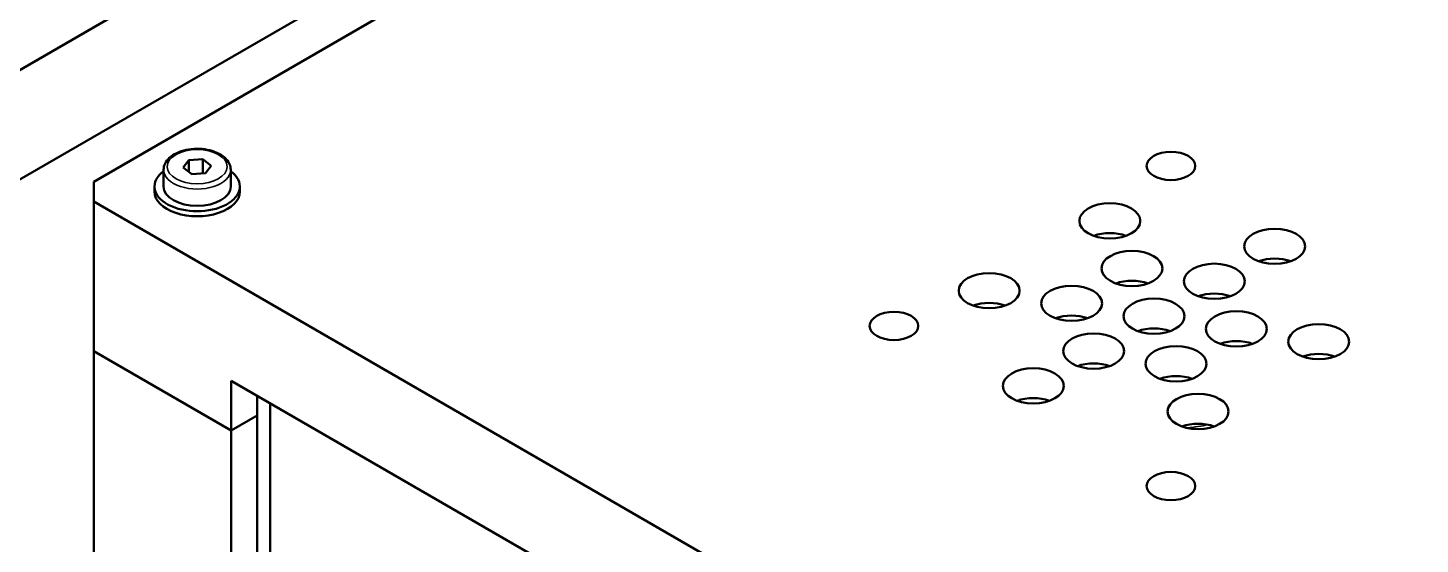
# Model space of a CAD drawing. Header units: millimetres. Extents: x -2015 to 3360, y -4745 to 2376.
# Drawn here: x 1555.1 to 1669.3, y 586.3 to 628.6 of the extents above; entities that cross this region are included whole.
import ezdxf

# ---------------------------------------------------------------- set-up
doc = ezdxf.new("R2010")
doc.units = ezdxf.units.MM
doc.header["$LTSCALE"] = 8
doc.layers.add('Visible (ISO)', color=7, linetype='Continuous', lineweight=50)
doc.layers.add('Visible Narrow (ISO)', color=7, linetype='Continuous', lineweight=35)

msp = doc.modelspace()

# ---------------------------------------------------------------- linework, layer by layer
at = {"layer": 'Visible (ISO)'}
for p, q in [((1488.7, 587.2), (1795.94, 764.58)), ((1481.63, 574.14), (1807.25, 762.13)), ((1560.48, 615.98), (1628.36, 655.18)), ((1566.21, 616.96), (1566.21, 615.58)), ((1567.81, 617.13), (1568.27, 617.74)), ((1568.51, 616.6), (1567.81, 617.13)), ((1568.27, 617.74), (1569.42, 617.82)), ((1568.27, 616.78), (1568.27, 617.74)), ((1569.42, 617.82), (1570.11, 617.29)), ((1569.42, 616.66), (1569.42, 617.82)), ((1570.11, 617.29), (1569.65, 616.67)), ((1571.71, 616.96), (1571.71, 615.58)), ((1560.48, 614.35), (1560.48, 615.98)), ((1569.65, 616.67), (1568.51, 616.6)), ((1565.46, 615.58), (1565.46, 615.17)), ((1572.46, 615.58), (1572.46, 615.17)), ((1663.71, 554.75), (1560.48, 614.35)), ((1560.48, 602.1), (1560.48, 614.35)), ((1632.84, 605.9), (1632.84, 605.75)), ((1560.48, 602.1), (1571.76, 595.59)), ((1560.48, 561.28), (1560.48, 602.1)), ((1571.76, 595.59), (1560.48, 602.1)), ((1571.76, 595.59), (1571.76, 599.67)), ((1571.76, 599.67), (1652.43, 553.1)), ((1573.88, 598.45), (1573.88, 596.82)), ((1574.96, 567.61), (1574.96, 597.82)), ((1571.76, 595.59), (1573.88, 596.82)), ((1573.88, 596.82), (1571.76, 595.59)), ((1573.88, 596.82), (1573.88, 568.24)), ((1571.76, 567.01), (1571.76, 595.59))]:
    msp.add_line(p, q, dxfattribs=at)
for centre, major_axis in [((1648.84, 617.27), (-2, 0)), ((1643.83, 612.77), (2.5, 0)), ((1657.35, 610.68), (2.5, 0)), ((1645.64, 608.87), (2.5, 0)), ((1652.4, 607.82), (2.5, 0)), ((1633.93, 607.05), (-2.5, 0)), ((1640.69, 606.01), (-2.5, 0)), ((1647.45, 604.96), (-2.5, 0)), ((1654.21, 603.92), (2.5, 0)), ((1626.12, 604.16), (-2, 0)), ((1660.97, 602.87), (2.5, 0)), ((1642.5, 602.1), (-2.5, 0)), ((1649.26, 601.06), (-2.5, 0)), ((1637.55, 599.25), (-2.5, 0)), ((1651.07, 597.15), (-2.5, 0)), ((1648.84, 591.04), (-2, 0))]:
    msp.add_ellipse(centre, major_axis=major_axis, ratio=0.57735, dxfattribs=at)
for centre, major_axis, ratio, start_param, end_param in [((1568.96, 615.58), (-3.5, 0), 0.57735, 5.616239, 10.091724), ((1568.96, 615.17), (-3.5, 0), 0.57735, 0, 3.141593), ((1568.96, 615.58), (2.75, 0), 0.57735, 3.141593, 6.283185), ((1643.83, 610.32), (-2.5, 0), 0.57735, 4.15479, 5.269988), ((1657.35, 608.23), (-2.5, 0), 0.57735, 4.15479, 5.269988), ((1645.64, 606.42), (-2.5, 0), 0.57735, 4.15479, 5.269988), ((1656.16, 608.69), (11.38, 4.51), 0.710699, 2.742689, 2.751083), ((1652.4, 605.37), (-2.5, 0), 0.57735, 4.15479, 5.269988), ((1633.93, 604.6), (-2.5, 0), 0.57735, 4.15479, 5.269988), ((1640.69, 603.56), (-2.5, 0), 0.57735, 4.15479, 5.269988), ((1647.45, 602.51), (-2.5, 0), 0.57735, 4.15479, 5.269988), ((1654.21, 601.47), (-2.5, 0), 0.57735, 4.15479, 5.269988), ((1660.97, 600.42), (-2.5, 0), 0.57735, 4.15479, 5.269988), ((1642.5, 599.65), (-2.5, 0), 0.57735, 4.15479, 5.269988), ((1649.26, 598.61), (-2.5, 0), 0.57735, 4.15479, 5.269988), ((1637.55, 596.8), (-2.5, 0), 0.57735, 4.15479, 5.269988), ((1651.07, 594.7), (-2.5, 0), 0.57735, 4.15479, 5.269988)]:
    msp.add_ellipse(centre, major_axis=major_axis, ratio=ratio, start_param=start_param, end_param=end_param, dxfattribs=at)
msp.add_open_spline([(1566.21, 616.96), (1566.21, 617.14), (1566.25, 617.31), (1566.41, 617.64), (1566.53, 617.79), (1566.84, 618.09), (1567.05, 618.22), (1567.52, 618.44), (1567.78, 618.53), (1568.34, 618.65), (1568.63, 618.68), (1569.22, 618.68), (1569.51, 618.65), (1570.07, 618.55), (1570.34, 618.46), (1570.82, 618.25), (1571.04, 618.11), (1571.39, 617.8), (1571.53, 617.62), (1571.68, 617.28), (1571.71, 617.12), (1571.71, 616.96)], degree=3, knots=[3.910891, 3.910891, 3.910891, 3.910891, 4.176685, 4.176685, 4.46631, 4.46631, 4.794404, 4.794404, 5.133115, 5.133115, 5.469249, 5.469249, 5.803808, 5.803808, 6.139723, 6.139723, 6.478376, 6.478376, 6.807975, 6.807975, 7.052483, 7.052483, 7.052483, 7.052483], dxfattribs=at)
at = {"layer": 'Visible Narrow (ISO)'}
msp.add_ellipse((1568.96, 617.21), major_axis=(2.45, 0), ratio=0.57735, dxfattribs=at)
for centre, major_axis, start_param, end_param in [((1568.96, 616.96), (-2.75, 0), 0, 3.141593), ((1648.84, 600.65), (-8.5, 0), 1.730701, 1.938275)]:
    msp.add_ellipse(centre, major_axis=major_axis, ratio=0.57735, start_param=start_param, end_param=end_param, dxfattribs=at)

doc.saveas('drawing.dxf')
